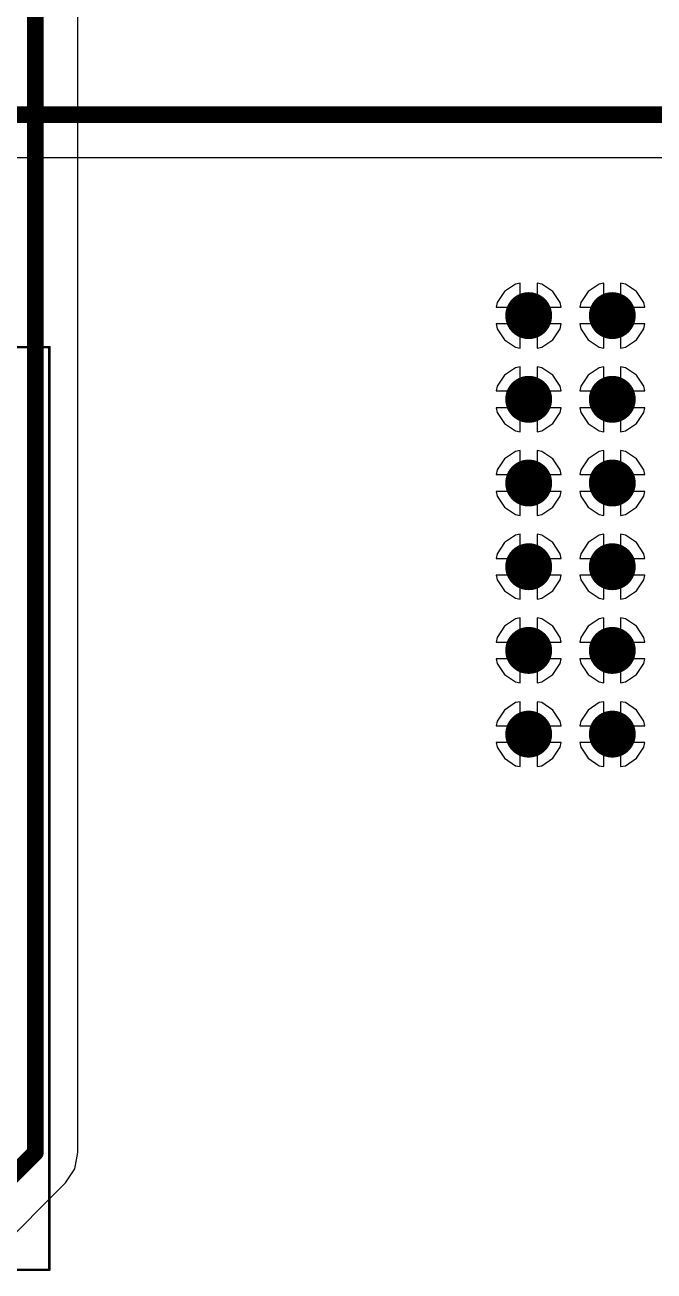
# Model space of a CAD drawing. Header units: millimetres. Extents: x 25 to 374, y 23 to 150.
# Drawn here: x 351.21 to 360.77, y 47.04 to 65.95 of the extents above; entities that cross this region are included whole.
import ezdxf

# ---------------------------------------------------------------- set-up
doc = ezdxf.new("R2010")
doc.units = ezdxf.units.MM
for name, color, linetype in [('BottomLayer', 5, 'Continuous'), ('BottomSolder', 6, 'Continuous'), ('Mechanical1', 6, 'Continuous'), ('MultiLayer', 9, 'Continuous'), ('PadHoleLayer', 156, 'Continuous'), ('TopLayer', 1, 'Continuous'), ('TopSolder', 216, 'Continuous'), ('ViaHoleLayer', 16, 'Continuous')]:
    doc.layers.add(name, color=color, linetype=linetype)

# ---------------------------------------------------------------- blocks, each defined once
blk = doc.blocks.new('MX_SW_3_196')
at = {"layer": 'BottomLayer'}
for points, const_width in [([(-1.016, 0, 1), (1.016, 0, 1)], 2.032), ([(3.185, -2.54, 1), (4.435, -2.54, 1)], 1.25), ([(-3.165, -5.08, 1), (-1.915, -5.08, 1)], 1.25)]:
    blk.add_lwpolyline(points, format="xyb", close=True, dxfattribs=dict(at, const_width=const_width))
at = {"layer": 'BottomSolder'}
for points, const_width in [([(-1.067, 0, 1), (1.067, 0, 1)], 2.134), ([(3.134, -2.54, 1), (4.486, -2.54, 1)], 1.352), ([(-3.216, -5.08, 1), (-1.864, -5.08, 1)], 1.352)]:
    blk.add_lwpolyline(points, format="xyb", close=True, dxfattribs=dict(at, const_width=const_width))
at = {"layer": 'Mechanical1', "const_width": 0.0381}
for points in [[(-7, -7), (-7, 7)], [(-7, 7), (7, 7)], [(7, -7), (7, 7)], [(-7, -7), (7, -7)]]:
    blk.add_lwpolyline(points, dxfattribs=at)
at = {"layer": 'Mechanical1', "const_width": 0.0191}
for points in [[(-7.01, 7, 1), (-6.99, 7, 1)], [(-7.01, 7, 1), (-6.99, 7, 1)], [(6.99, 7, 1), (7.01, 7, 1)], [(6.99, 7, 1), (7.01, 7, 1)], [(-7.01, -7, 1), (-6.99, -7, 1)], [(-7.01, -7, 1), (-6.99, -7, 1)], [(6.99, -7, 1), (7.01, -7, 1)], [(6.99, -7, 1), (7.01, -7, 1)]]:
    blk.add_lwpolyline(points, format="xyb", close=True, dxfattribs=at)
at = {"layer": 'MultiLayer'}
for points, const_width in [([(-1.016, 0, 1), (1.016, 0, 1)], 2.032), ([(3.185, -2.54, 1), (4.435, -2.54, 1)], 1.25), ([(-3.165, -5.08, 1), (-1.915, -5.08, 1)], 1.25)]:
    blk.add_lwpolyline(points, format="xyb", close=True, dxfattribs=dict(at, const_width=const_width))
at = {"layer": 'PadHoleLayer'}
for points, const_width in [([(-1.016, 0, 1), (1.016, 0, 1)], 2.032), ([(3.435, -2.54, 1), (4.185, -2.54, 1)], 0.75), ([(-2.915, -5.08, 1), (-2.165, -5.08, 1)], 0.75)]:
    blk.add_lwpolyline(points, format="xyb", close=True, dxfattribs=dict(at, const_width=const_width))
at = {"layer": 'TopLayer'}
for points, const_width in [([(-1.016, 0, 1), (1.016, 0, 1)], 2.032), ([(3.185, -2.54, 1), (4.435, -2.54, 1)], 1.25), ([(-3.165, -5.08, 1), (-1.915, -5.08, 1)], 1.25)]:
    blk.add_lwpolyline(points, format="xyb", close=True, dxfattribs=dict(at, const_width=const_width))
at = {"layer": 'TopSolder'}
for points, const_width in [([(-1.067, 0, 1), (1.067, 0, 1)], 2.134), ([(3.134, -2.54, 1), (4.486, -2.54, 1)], 1.352), ([(-3.216, -5.08, 1), (-1.864, -5.08, 1)], 1.352)]:
    blk.add_lwpolyline(points, format="xyb", close=True, dxfattribs=dict(at, const_width=const_width))

msp = doc.modelspace()

# ---------------------------------------------------------------- linework, layer by layer
at = {"layer": 'BottomLayer'}
for p, q in [((332.798, 63.942), (369.151, 63.942)), ((358.666, 62.02), (358.498, 61.908)), ((358.737, 62.034), (358.666, 62.02)), ((358.737, 61.669), (358.737, 62.034)), ((359.062, 62.02), (358.991, 62.034)), ((358.991, 62.034), (358.991, 61.669)), ((359.23, 61.908), (359.062, 62.02)), ((359.936, 62.02), (359.768, 61.908)), ((360.007, 62.034), (359.936, 62.02)), ((360.007, 61.669), (360.007, 62.034)), ((360.332, 62.02), (360.261, 62.034)), ((360.261, 62.034), (360.261, 61.669)), ((360.5, 61.908), (360.332, 62.02)), ((358.498, 61.908), (358.385, 61.74)), ((359.342, 61.74), (359.23, 61.908)), ((359.768, 61.908), (359.655, 61.74)), ((360.612, 61.74), (360.5, 61.908)), ((358.385, 61.74), (358.371, 61.669)), ((358.371, 61.669), (358.737, 61.669)), ((358.991, 61.669), (359.357, 61.669)), ((359.357, 61.669), (359.342, 61.74)), ((359.655, 61.74), (359.641, 61.669)), ((359.641, 61.669), (360.007, 61.669)), ((360.261, 61.669), (360.627, 61.669)), ((360.627, 61.669), (360.612, 61.74)), ((358.737, 61.415), (358.371, 61.415)), ((358.371, 61.415), (358.385, 61.343)), ((358.385, 61.343), (358.498, 61.175)), ((358.737, 61.049), (358.737, 61.415)), ((359.357, 61.415), (358.991, 61.415)), ((358.991, 61.415), (358.991, 61.049)), ((359.23, 61.175), (359.342, 61.343)), ((359.342, 61.343), (359.357, 61.415)), ((360.007, 61.415), (359.641, 61.415)), ((359.641, 61.415), (359.655, 61.343)), ((359.655, 61.343), (359.768, 61.175)), ((360.007, 61.049), (360.007, 61.415)), ((360.627, 61.415), (360.261, 61.415)), ((360.261, 61.415), (360.261, 61.049)), ((360.5, 61.175), (360.612, 61.343)), ((360.612, 61.343), (360.627, 61.415)), ((358.498, 61.175), (358.666, 61.063)), ((359.062, 61.063), (359.23, 61.175)), ((359.768, 61.175), (359.936, 61.063)), ((360.332, 61.063), (360.5, 61.175)), ((358.666, 61.063), (358.737, 61.049)), ((358.991, 61.049), (359.062, 61.063)), ((359.936, 61.063), (360.007, 61.049)), ((360.261, 61.049), (360.332, 61.063)), ((358.666, 60.75), (358.498, 60.638)), ((358.737, 60.764), (358.666, 60.75)), ((358.737, 60.399), (358.737, 60.764)), ((359.062, 60.75), (358.991, 60.764)), ((358.991, 60.764), (358.991, 60.399)), ((359.23, 60.638), (359.062, 60.75)), ((359.936, 60.75), (359.768, 60.638)), ((360.007, 60.764), (359.936, 60.75)), ((360.007, 60.399), (360.007, 60.764)), ((360.332, 60.75), (360.261, 60.764)), ((360.261, 60.764), (360.261, 60.399)), ((360.5, 60.638), (360.332, 60.75)), ((358.498, 60.638), (358.385, 60.47)), ((359.342, 60.47), (359.23, 60.638)), ((359.768, 60.638), (359.655, 60.47)), ((360.612, 60.47), (360.5, 60.638)), ((358.385, 60.47), (358.371, 60.399)), ((358.371, 60.399), (358.737, 60.399)), ((358.991, 60.399), (359.357, 60.399)), ((359.357, 60.399), (359.342, 60.47)), ((359.655, 60.47), (359.641, 60.399)), ((359.641, 60.399), (360.007, 60.399)), ((360.261, 60.399), (360.627, 60.399)), ((360.627, 60.399), (360.612, 60.47)), ((358.737, 60.145), (358.371, 60.145)), ((358.371, 60.145), (358.385, 60.073)), ((358.737, 59.779), (358.737, 60.145)), ((359.357, 60.145), (358.991, 60.145)), ((358.991, 60.145), (358.991, 59.779)), ((359.342, 60.073), (359.357, 60.145)), ((360.007, 60.145), (359.641, 60.145)), ((359.641, 60.145), (359.655, 60.073)), ((360.007, 59.779), (360.007, 60.145)), ((360.627, 60.145), (360.261, 60.145)), ((360.261, 60.145), (360.261, 59.779)), ((360.612, 60.073), (360.627, 60.145)), ((358.385, 60.073), (358.498, 59.905)), ((359.23, 59.905), (359.342, 60.073)), ((359.655, 60.073), (359.768, 59.905)), ((360.5, 59.905), (360.612, 60.073)), ((358.498, 59.905), (358.666, 59.793)), ((358.666, 59.793), (358.737, 59.779)), ((358.991, 59.779), (359.062, 59.793)), ((359.062, 59.793), (359.23, 59.905)), ((359.768, 59.905), (359.936, 59.793)), ((359.936, 59.793), (360.007, 59.779)), ((360.261, 59.779), (360.332, 59.793)), ((360.332, 59.793), (360.5, 59.905)), ((358.666, 59.48), (358.498, 59.368)), ((358.737, 59.494), (358.666, 59.48)), ((358.737, 59.129), (358.737, 59.494)), ((359.062, 59.48), (358.991, 59.494)), ((358.991, 59.494), (358.991, 59.129)), ((359.23, 59.368), (359.062, 59.48)), ((359.936, 59.48), (359.768, 59.368)), ((360.007, 59.494), (359.936, 59.48)), ((360.007, 59.129), (360.007, 59.494)), ((360.332, 59.48), (360.261, 59.494)), ((360.261, 59.494), (360.261, 59.129)), ((360.5, 59.368), (360.332, 59.48)), ((358.385, 59.2), (358.371, 59.129)), ((358.498, 59.368), (358.385, 59.2)), ((359.342, 59.2), (359.23, 59.368)), ((359.357, 59.129), (359.342, 59.2)), ((359.655, 59.2), (359.641, 59.129)), ((359.768, 59.368), (359.655, 59.2)), ((360.612, 59.2), (360.5, 59.368)), ((360.627, 59.129), (360.612, 59.2)), ((358.371, 59.129), (358.737, 59.129)), ((358.991, 59.129), (359.357, 59.129)), ((359.641, 59.129), (360.007, 59.129)), ((360.261, 59.129), (360.627, 59.129)), ((358.737, 58.875), (358.371, 58.875)), ((358.371, 58.875), (358.385, 58.803)), ((358.385, 58.803), (358.498, 58.635)), ((358.737, 58.509), (358.737, 58.875)), ((359.357, 58.875), (358.991, 58.875)), ((358.991, 58.875), (358.991, 58.509)), ((359.23, 58.635), (359.342, 58.803)), ((359.342, 58.803), (359.357, 58.875)), ((360.007, 58.875), (359.641, 58.875)), ((359.641, 58.875), (359.655, 58.803)), ((359.655, 58.803), (359.768, 58.635)), ((360.007, 58.509), (360.007, 58.875)), ((360.627, 58.875), (360.261, 58.875)), ((360.261, 58.875), (360.261, 58.509)), ((360.5, 58.635), (360.612, 58.803)), ((360.612, 58.803), (360.627, 58.875)), ((358.498, 58.635), (358.666, 58.523)), ((359.062, 58.523), (359.23, 58.635)), ((359.768, 58.635), (359.936, 58.523)), ((360.332, 58.523), (360.5, 58.635)), ((358.666, 58.523), (358.737, 58.509)), ((358.991, 58.509), (359.062, 58.523)), ((359.936, 58.523), (360.007, 58.509)), ((360.261, 58.509), (360.332, 58.523)), ((358.498, 58.098), (358.385, 57.93)), ((358.666, 58.21), (358.498, 58.098)), ((358.737, 58.224), (358.666, 58.21)), ((358.737, 57.859), (358.737, 58.224)), ((359.062, 58.21), (358.991, 58.224)), ((358.991, 58.224), (358.991, 57.859)), ((359.23, 58.098), (359.062, 58.21)), ((359.342, 57.93), (359.23, 58.098)), ((359.768, 58.098), (359.655, 57.93)), ((359.936, 58.21), (359.768, 58.098)), ((360.007, 58.224), (359.936, 58.21)), ((360.007, 57.859), (360.007, 58.224)), ((360.332, 58.21), (360.261, 58.224)), ((360.261, 58.224), (360.261, 57.859)), ((360.5, 58.098), (360.332, 58.21)), ((360.612, 57.93), (360.5, 58.098)), ((358.385, 57.93), (358.371, 57.859)), ((358.371, 57.859), (358.737, 57.859)), ((358.991, 57.859), (359.357, 57.859)), ((359.357, 57.859), (359.342, 57.93)), ((359.655, 57.93), (359.641, 57.859)), ((359.641, 57.859), (360.007, 57.859)), ((360.261, 57.859), (360.627, 57.859)), ((360.627, 57.859), (360.612, 57.93)), ((358.737, 57.605), (358.371, 57.605)), ((358.371, 57.605), (358.385, 57.533)), ((358.385, 57.533), (358.498, 57.365)), ((358.737, 57.239), (358.737, 57.605)), ((359.357, 57.605), (358.991, 57.605)), ((358.991, 57.605), (358.991, 57.239)), ((359.23, 57.365), (359.342, 57.533)), ((359.342, 57.533), (359.357, 57.605)), ((360.007, 57.605), (359.641, 57.605)), ((359.641, 57.605), (359.655, 57.533)), ((359.655, 57.533), (359.768, 57.365)), ((360.007, 57.239), (360.007, 57.605)), ((360.627, 57.605), (360.261, 57.605)), ((360.261, 57.605), (360.261, 57.239)), ((360.5, 57.365), (360.612, 57.533)), ((360.612, 57.533), (360.627, 57.605)), ((358.498, 57.365), (358.666, 57.253)), ((359.062, 57.253), (359.23, 57.365)), ((359.768, 57.365), (359.936, 57.253)), ((360.332, 57.253), (360.5, 57.365)), ((358.666, 57.253), (358.737, 57.239)), ((358.991, 57.239), (359.062, 57.253)), ((359.936, 57.253), (360.007, 57.239)), ((360.261, 57.239), (360.332, 57.253)), ((358.666, 56.94), (358.498, 56.828)), ((358.737, 56.954), (358.666, 56.94)), ((358.737, 56.589), (358.737, 56.954)), ((359.062, 56.94), (358.991, 56.954)), ((358.991, 56.954), (358.991, 56.589)), ((359.23, 56.828), (359.062, 56.94)), ((359.936, 56.94), (359.768, 56.828)), ((360.007, 56.954), (359.936, 56.94)), ((360.007, 56.589), (360.007, 56.954)), ((360.332, 56.94), (360.261, 56.954)), ((360.261, 56.954), (360.261, 56.589)), ((360.5, 56.828), (360.332, 56.94)), ((358.498, 56.828), (358.385, 56.66)), ((359.342, 56.66), (359.23, 56.828)), ((359.768, 56.828), (359.655, 56.66)), ((360.612, 56.66), (360.5, 56.828)), ((358.385, 56.66), (358.371, 56.589)), ((358.371, 56.589), (358.737, 56.589)), ((358.991, 56.589), (359.357, 56.589)), ((359.357, 56.589), (359.342, 56.66)), ((359.655, 56.66), (359.641, 56.589)), ((359.641, 56.589), (360.007, 56.589)), ((360.261, 56.589), (360.627, 56.589)), ((360.627, 56.589), (360.612, 56.66)), ((358.737, 56.335), (358.371, 56.335)), ((358.371, 56.335), (358.385, 56.263)), ((358.385, 56.263), (358.498, 56.095)), ((358.737, 55.969), (358.737, 56.335)), ((359.357, 56.335), (358.991, 56.335)), ((358.991, 56.335), (358.991, 55.969)), ((359.23, 56.095), (359.342, 56.263)), ((359.342, 56.263), (359.357, 56.335)), ((360.007, 56.335), (359.641, 56.335)), ((359.641, 56.335), (359.655, 56.263)), ((359.655, 56.263), (359.768, 56.095)), ((360.007, 55.969), (360.007, 56.335)), ((360.627, 56.335), (360.261, 56.335)), ((360.261, 56.335), (360.261, 55.969)), ((360.5, 56.095), (360.612, 56.263)), ((360.612, 56.263), (360.627, 56.335)), ((358.498, 56.095), (358.666, 55.983)), ((358.666, 55.983), (358.737, 55.969)), ((358.991, 55.969), (359.062, 55.983)), ((359.062, 55.983), (359.23, 56.095)), ((359.768, 56.095), (359.936, 55.983)), ((359.936, 55.983), (360.007, 55.969)), ((360.261, 55.969), (360.332, 55.983)), ((360.332, 55.983), (360.5, 56.095)), ((358.666, 55.67), (358.498, 55.558)), ((358.737, 55.684), (358.666, 55.67)), ((358.737, 55.319), (358.737, 55.684)), ((359.062, 55.67), (358.991, 55.684)), ((358.991, 55.684), (358.991, 55.319)), ((359.23, 55.558), (359.062, 55.67)), ((359.936, 55.67), (359.768, 55.558)), ((360.007, 55.684), (359.936, 55.67)), ((360.007, 55.319), (360.007, 55.684)), ((360.332, 55.67), (360.261, 55.684)), ((360.261, 55.684), (360.261, 55.319)), ((360.5, 55.558), (360.332, 55.67)), ((358.498, 55.558), (358.385, 55.39)), ((359.342, 55.39), (359.23, 55.558)), ((359.768, 55.558), (359.655, 55.39)), ((360.612, 55.39), (360.5, 55.558)), ((358.385, 55.39), (358.371, 55.319)), ((358.371, 55.319), (358.737, 55.319)), ((358.991, 55.319), (359.357, 55.319)), ((359.357, 55.319), (359.342, 55.39)), ((359.655, 55.39), (359.641, 55.319)), ((359.641, 55.319), (360.007, 55.319)), ((360.261, 55.319), (360.627, 55.319)), ((360.627, 55.319), (360.612, 55.39)), ((358.737, 55.065), (358.371, 55.065)), ((358.371, 55.065), (358.385, 54.993)), ((358.737, 54.699), (358.737, 55.065)), ((359.357, 55.065), (358.991, 55.065)), ((358.991, 55.065), (358.991, 54.699)), ((359.342, 54.993), (359.357, 55.065)), ((360.007, 55.065), (359.641, 55.065)), ((359.641, 55.065), (359.655, 54.993)), ((360.007, 54.699), (360.007, 55.065)), ((360.627, 55.065), (360.261, 55.065)), ((360.261, 55.065), (360.261, 54.699)), ((360.612, 54.993), (360.627, 55.065)), ((358.385, 54.993), (358.498, 54.825)), ((359.23, 54.825), (359.342, 54.993)), ((359.655, 54.993), (359.768, 54.825)), ((360.5, 54.825), (360.612, 54.993)), ((358.498, 54.825), (358.666, 54.713)), ((358.666, 54.713), (358.737, 54.699)), ((358.991, 54.699), (359.062, 54.713)), ((359.062, 54.713), (359.23, 54.825)), ((359.768, 54.825), (359.936, 54.713)), ((359.936, 54.713), (360.007, 54.699)), ((360.261, 54.699), (360.332, 54.713)), ((360.332, 54.713), (360.5, 54.825))]:
    msp.add_line(p, q, dxfattribs=at)
at = {"layer": 'BottomLayer', "const_width": 0.254}
msp.add_lwpolyline([(332.798, 64.59), (369.151, 64.59)], dxfattribs=at)
for points in [[(358.737, 61.542, 1), (358.991, 61.542, 1)], [(360.007, 61.542, 1), (360.261, 61.542, 1)], [(358.737, 60.272, 1), (358.991, 60.272, 1)], [(360.007, 60.272, 1), (360.261, 60.272, 1)], [(358.737, 59.002, 1), (358.991, 59.002, 1)], [(360.007, 59.002, 1), (360.261, 59.002, 1)], [(358.737, 57.732, 1), (358.991, 57.732, 1)], [(360.007, 57.732, 1), (360.261, 57.732, 1)], [(358.737, 56.462, 1), (358.991, 56.462, 1)], [(360.007, 56.462, 1), (360.261, 56.462, 1)], [(358.737, 55.192, 1), (358.991, 55.192, 1)], [(360.007, 55.192, 1), (360.261, 55.192, 1)]]:
    msp.add_lwpolyline(points, format="xyb", close=True, dxfattribs=at)
at = {"layer": 'BottomSolder', "const_width": 0.356}
for points in [[(358.686, 61.542, 1), (359.042, 61.542, 1)], [(359.956, 61.542, 1), (360.312, 61.542, 1)], [(358.686, 60.272, 1), (359.042, 60.272, 1)], [(359.956, 60.272, 1), (360.312, 60.272, 1)], [(358.686, 59.002, 1), (359.042, 59.002, 1)], [(359.956, 59.002, 1), (360.312, 59.002, 1)], [(358.686, 57.732, 1), (359.042, 57.732, 1)], [(359.956, 57.732, 1), (360.312, 57.732, 1)], [(358.686, 56.462, 1), (359.042, 56.462, 1)], [(359.956, 56.462, 1), (360.312, 56.462, 1)], [(358.686, 55.192, 1), (359.042, 55.192, 1)], [(359.956, 55.192, 1), (360.312, 55.192, 1)]]:
    msp.add_lwpolyline(points, format="xyb", close=True, dxfattribs=at)
at = {"layer": 'Mechanical1', "const_width": 0.0127}
for points in [[(337.582, 61.055), (351.582, 61.055)], [(351.582, 47.056), (351.582, 61.055)], [(337.582, 47.056), (351.582, 47.056)]]:
    msp.add_lwpolyline(points, dxfattribs=at)
at = {"layer": 'Mechanical1', "const_width": 0.00635}
for points in [[(351.579, 61.055, 1), (351.585, 61.055, 1)], [(351.579, 61.055, 1), (351.585, 61.055, 1)], [(351.579, 47.056, 1), (351.585, 47.056, 1)], [(351.579, 47.056, 1), (351.585, 47.056, 1)]]:
    msp.add_lwpolyline(points, format="xyb", close=True, dxfattribs=at)
at = {"layer": 'MultiLayer', "const_width": 0.254}
for points in [[(358.737, 61.542, 1), (358.991, 61.542, 1)], [(360.007, 61.542, 1), (360.261, 61.542, 1)], [(358.737, 60.272, 1), (358.991, 60.272, 1)], [(360.007, 60.272, 1), (360.261, 60.272, 1)], [(358.737, 59.002, 1), (358.991, 59.002, 1)], [(360.007, 59.002, 1), (360.261, 59.002, 1)], [(358.737, 57.732, 1), (358.991, 57.732, 1)], [(360.007, 57.732, 1), (360.261, 57.732, 1)], [(358.737, 56.462, 1), (358.991, 56.462, 1)], [(360.007, 56.462, 1), (360.261, 56.462, 1)], [(358.737, 55.192, 1), (358.991, 55.192, 1)], [(360.007, 55.192, 1), (360.261, 55.192, 1)]]:
    msp.add_lwpolyline(points, format="xyb", close=True, dxfattribs=at)
at = {"layer": 'TopLayer'}
for p, q in [((352.018, 48.842), (352.018, 82.492)), ((358.666, 62.02), (358.498, 61.908)), ((358.737, 62.034), (358.666, 62.02)), ((358.737, 61.669), (358.737, 62.034)), ((359.062, 62.02), (358.991, 62.034)), ((358.991, 62.034), (358.991, 61.669)), ((359.23, 61.908), (359.062, 62.02)), ((359.936, 62.02), (359.768, 61.908)), ((360.007, 62.034), (359.936, 62.02)), ((360.007, 61.669), (360.007, 62.034)), ((360.332, 62.02), (360.261, 62.034)), ((360.261, 62.034), (360.261, 61.669)), ((360.5, 61.908), (360.332, 62.02)), ((358.498, 61.908), (358.385, 61.74)), ((359.342, 61.74), (359.23, 61.908)), ((359.768, 61.908), (359.655, 61.74)), ((360.612, 61.74), (360.5, 61.908)), ((358.385, 61.74), (358.371, 61.669)), ((358.371, 61.669), (358.737, 61.669)), ((358.991, 61.669), (359.357, 61.669)), ((359.357, 61.669), (359.342, 61.74)), ((359.655, 61.74), (359.641, 61.669)), ((359.641, 61.669), (360.007, 61.669)), ((360.261, 61.669), (360.627, 61.669)), ((360.627, 61.669), (360.612, 61.74)), ((358.737, 61.415), (358.371, 61.415)), ((358.371, 61.415), (358.385, 61.343)), ((358.385, 61.343), (358.498, 61.175)), ((358.737, 61.049), (358.737, 61.415)), ((359.357, 61.415), (358.991, 61.415)), ((358.991, 61.415), (358.991, 61.049)), ((359.23, 61.175), (359.342, 61.343)), ((359.342, 61.343), (359.357, 61.415)), ((360.007, 61.415), (359.641, 61.415)), ((359.641, 61.415), (359.655, 61.343)), ((359.655, 61.343), (359.768, 61.175)), ((360.007, 61.049), (360.007, 61.415)), ((360.627, 61.415), (360.261, 61.415)), ((360.261, 61.415), (360.261, 61.049)), ((360.5, 61.175), (360.612, 61.343)), ((360.612, 61.343), (360.627, 61.415)), ((358.498, 61.175), (358.666, 61.063)), ((359.062, 61.063), (359.23, 61.175)), ((359.768, 61.175), (359.936, 61.063)), ((360.332, 61.063), (360.5, 61.175)), ((358.666, 61.063), (358.737, 61.049)), ((358.991, 61.049), (359.062, 61.063)), ((359.936, 61.063), (360.007, 61.049)), ((360.261, 61.049), (360.332, 61.063)), ((358.666, 60.75), (358.498, 60.638)), ((358.737, 60.764), (358.666, 60.75)), ((358.737, 60.399), (358.737, 60.764)), ((359.062, 60.75), (358.991, 60.764)), ((358.991, 60.764), (358.991, 60.399)), ((359.23, 60.638), (359.062, 60.75)), ((359.936, 60.75), (359.768, 60.638)), ((360.007, 60.764), (359.936, 60.75)), ((360.007, 60.399), (360.007, 60.764)), ((360.332, 60.75), (360.261, 60.764)), ((360.261, 60.764), (360.261, 60.399)), ((360.5, 60.638), (360.332, 60.75)), ((358.498, 60.638), (358.385, 60.47)), ((359.342, 60.47), (359.23, 60.638)), ((359.768, 60.638), (359.655, 60.47)), ((360.612, 60.47), (360.5, 60.638)), ((358.385, 60.47), (358.371, 60.399)), ((358.371, 60.399), (358.737, 60.399)), ((358.991, 60.399), (359.357, 60.399)), ((359.357, 60.399), (359.342, 60.47)), ((359.655, 60.47), (359.641, 60.399)), ((359.641, 60.399), (360.007, 60.399)), ((360.261, 60.399), (360.627, 60.399)), ((360.627, 60.399), (360.612, 60.47)), ((358.737, 60.145), (358.371, 60.145)), ((358.371, 60.145), (358.385, 60.073)), ((358.737, 59.779), (358.737, 60.145)), ((359.357, 60.145), (358.991, 60.145)), ((358.991, 60.145), (358.991, 59.779)), ((359.342, 60.073), (359.357, 60.145)), ((360.007, 60.145), (359.641, 60.145)), ((359.641, 60.145), (359.655, 60.073)), ((360.007, 59.779), (360.007, 60.145)), ((360.627, 60.145), (360.261, 60.145)), ((360.261, 60.145), (360.261, 59.779)), ((360.612, 60.073), (360.627, 60.145)), ((358.385, 60.073), (358.498, 59.905)), ((359.23, 59.905), (359.342, 60.073)), ((359.655, 60.073), (359.768, 59.905)), ((360.5, 59.905), (360.612, 60.073)), ((358.498, 59.905), (358.666, 59.793)), ((358.666, 59.793), (358.737, 59.779)), ((358.991, 59.779), (359.062, 59.793)), ((359.062, 59.793), (359.23, 59.905)), ((359.768, 59.905), (359.936, 59.793)), ((359.936, 59.793), (360.007, 59.779)), ((360.261, 59.779), (360.332, 59.793)), ((360.332, 59.793), (360.5, 59.905)), ((358.666, 59.48), (358.498, 59.368)), ((358.737, 59.494), (358.666, 59.48)), ((358.737, 59.129), (358.737, 59.494)), ((359.062, 59.48), (358.991, 59.494)), ((358.991, 59.494), (358.991, 59.129)), ((359.23, 59.368), (359.062, 59.48)), ((359.936, 59.48), (359.768, 59.368)), ((360.007, 59.494), (359.936, 59.48)), ((360.007, 59.129), (360.007, 59.494)), ((360.332, 59.48), (360.261, 59.494)), ((360.261, 59.494), (360.261, 59.129)), ((360.5, 59.368), (360.332, 59.48)), ((358.385, 59.2), (358.371, 59.129)), ((358.498, 59.368), (358.385, 59.2)), ((359.342, 59.2), (359.23, 59.368)), ((359.357, 59.129), (359.342, 59.2)), ((359.655, 59.2), (359.641, 59.129)), ((359.768, 59.368), (359.655, 59.2)), ((360.612, 59.2), (360.5, 59.368)), ((360.627, 59.129), (360.612, 59.2)), ((358.371, 59.129), (358.737, 59.129)), ((358.991, 59.129), (359.357, 59.129)), ((359.641, 59.129), (360.007, 59.129)), ((360.261, 59.129), (360.627, 59.129)), ((358.737, 58.875), (358.371, 58.875)), ((358.371, 58.875), (358.385, 58.803)), ((358.385, 58.803), (358.498, 58.635)), ((358.737, 58.509), (358.737, 58.875)), ((359.357, 58.875), (358.991, 58.875)), ((358.991, 58.875), (358.991, 58.509)), ((359.23, 58.635), (359.342, 58.803)), ((359.342, 58.803), (359.357, 58.875)), ((360.007, 58.875), (359.641, 58.875)), ((359.641, 58.875), (359.655, 58.803)), ((359.655, 58.803), (359.768, 58.635)), ((360.007, 58.509), (360.007, 58.875)), ((360.627, 58.875), (360.261, 58.875)), ((360.261, 58.875), (360.261, 58.509)), ((360.5, 58.635), (360.612, 58.803)), ((360.612, 58.803), (360.627, 58.875)), ((358.498, 58.635), (358.666, 58.523)), ((359.062, 58.523), (359.23, 58.635)), ((359.768, 58.635), (359.936, 58.523)), ((360.332, 58.523), (360.5, 58.635)), ((358.666, 58.523), (358.737, 58.509)), ((358.991, 58.509), (359.062, 58.523)), ((359.936, 58.523), (360.007, 58.509)), ((360.261, 58.509), (360.332, 58.523)), ((358.498, 58.098), (358.385, 57.93)), ((358.666, 58.21), (358.498, 58.098)), ((358.737, 58.224), (358.666, 58.21)), ((358.737, 57.859), (358.737, 58.224)), ((359.062, 58.21), (358.991, 58.224)), ((358.991, 58.224), (358.991, 57.859)), ((359.23, 58.098), (359.062, 58.21)), ((359.342, 57.93), (359.23, 58.098)), ((359.768, 58.098), (359.655, 57.93)), ((359.936, 58.21), (359.768, 58.098)), ((360.007, 58.224), (359.936, 58.21)), ((360.007, 57.859), (360.007, 58.224)), ((360.332, 58.21), (360.261, 58.224)), ((360.261, 58.224), (360.261, 57.859)), ((360.5, 58.098), (360.332, 58.21)), ((360.612, 57.93), (360.5, 58.098)), ((358.385, 57.93), (358.371, 57.859)), ((358.371, 57.859), (358.737, 57.859)), ((358.991, 57.859), (359.357, 57.859)), ((359.357, 57.859), (359.342, 57.93)), ((359.655, 57.93), (359.641, 57.859)), ((359.641, 57.859), (360.007, 57.859)), ((360.261, 57.859), (360.627, 57.859)), ((360.627, 57.859), (360.612, 57.93)), ((358.737, 57.605), (358.371, 57.605)), ((358.371, 57.605), (358.385, 57.533)), ((358.385, 57.533), (358.498, 57.365)), ((358.737, 57.239), (358.737, 57.605)), ((359.357, 57.605), (358.991, 57.605)), ((358.991, 57.605), (358.991, 57.239)), ((359.23, 57.365), (359.342, 57.533)), ((359.342, 57.533), (359.357, 57.605)), ((360.007, 57.605), (359.641, 57.605)), ((359.641, 57.605), (359.655, 57.533)), ((359.655, 57.533), (359.768, 57.365)), ((360.007, 57.239), (360.007, 57.605)), ((360.627, 57.605), (360.261, 57.605)), ((360.261, 57.605), (360.261, 57.239)), ((360.5, 57.365), (360.612, 57.533)), ((360.612, 57.533), (360.627, 57.605)), ((358.498, 57.365), (358.666, 57.253)), ((359.062, 57.253), (359.23, 57.365)), ((359.768, 57.365), (359.936, 57.253)), ((360.332, 57.253), (360.5, 57.365)), ((358.666, 57.253), (358.737, 57.239)), ((358.991, 57.239), (359.062, 57.253)), ((359.936, 57.253), (360.007, 57.239)), ((360.261, 57.239), (360.332, 57.253)), ((358.666, 56.94), (358.498, 56.828)), ((358.737, 56.954), (358.666, 56.94)), ((358.737, 56.589), (358.737, 56.954)), ((359.062, 56.94), (358.991, 56.954)), ((358.991, 56.954), (358.991, 56.589)), ((359.23, 56.828), (359.062, 56.94)), ((359.936, 56.94), (359.768, 56.828)), ((360.007, 56.954), (359.936, 56.94)), ((360.007, 56.589), (360.007, 56.954)), ((360.332, 56.94), (360.261, 56.954)), ((360.261, 56.954), (360.261, 56.589)), ((360.5, 56.828), (360.332, 56.94)), ((358.498, 56.828), (358.385, 56.66)), ((359.342, 56.66), (359.23, 56.828)), ((359.768, 56.828), (359.655, 56.66)), ((360.612, 56.66), (360.5, 56.828)), ((358.385, 56.66), (358.371, 56.589)), ((358.371, 56.589), (358.737, 56.589)), ((358.991, 56.589), (359.357, 56.589)), ((359.357, 56.589), (359.342, 56.66)), ((359.655, 56.66), (359.641, 56.589)), ((359.641, 56.589), (360.007, 56.589)), ((360.261, 56.589), (360.627, 56.589)), ((360.627, 56.589), (360.612, 56.66)), ((358.737, 56.335), (358.371, 56.335)), ((358.371, 56.335), (358.385, 56.263)), ((358.385, 56.263), (358.498, 56.095)), ((358.737, 55.969), (358.737, 56.335)), ((359.357, 56.335), (358.991, 56.335)), ((358.991, 56.335), (358.991, 55.969)), ((359.23, 56.095), (359.342, 56.263)), ((359.342, 56.263), (359.357, 56.335)), ((360.007, 56.335), (359.641, 56.335)), ((359.641, 56.335), (359.655, 56.263)), ((359.655, 56.263), (359.768, 56.095)), ((360.007, 55.969), (360.007, 56.335)), ((360.627, 56.335), (360.261, 56.335)), ((360.261, 56.335), (360.261, 55.969)), ((360.5, 56.095), (360.612, 56.263)), ((360.612, 56.263), (360.627, 56.335)), ((358.498, 56.095), (358.666, 55.983)), ((358.666, 55.983), (358.737, 55.969)), ((358.991, 55.969), (359.062, 55.983)), ((359.062, 55.983), (359.23, 56.095)), ((359.768, 56.095), (359.936, 55.983)), ((359.936, 55.983), (360.007, 55.969)), ((360.261, 55.969), (360.332, 55.983)), ((360.332, 55.983), (360.5, 56.095)), ((358.666, 55.67), (358.498, 55.558)), ((358.737, 55.684), (358.666, 55.67)), ((358.737, 55.319), (358.737, 55.684)), ((359.062, 55.67), (358.991, 55.684)), ((358.991, 55.684), (358.991, 55.319)), ((359.23, 55.558), (359.062, 55.67)), ((359.936, 55.67), (359.768, 55.558)), ((360.007, 55.684), (359.936, 55.67)), ((360.007, 55.319), (360.007, 55.684)), ((360.332, 55.67), (360.261, 55.684)), ((360.261, 55.684), (360.261, 55.319)), ((360.5, 55.558), (360.332, 55.67)), ((358.498, 55.558), (358.385, 55.39)), ((359.342, 55.39), (359.23, 55.558)), ((359.768, 55.558), (359.655, 55.39)), ((360.612, 55.39), (360.5, 55.558)), ((358.385, 55.39), (358.371, 55.319)), ((358.371, 55.319), (358.737, 55.319)), ((358.991, 55.319), (359.357, 55.319)), ((359.357, 55.319), (359.342, 55.39)), ((359.655, 55.39), (359.641, 55.319)), ((359.641, 55.319), (360.007, 55.319)), ((360.261, 55.319), (360.627, 55.319)), ((360.627, 55.319), (360.612, 55.39)), ((358.737, 55.065), (358.371, 55.065)), ((358.371, 55.065), (358.385, 54.993)), ((358.737, 54.699), (358.737, 55.065)), ((359.357, 55.065), (358.991, 55.065)), ((358.991, 55.065), (358.991, 54.699)), ((359.342, 54.993), (359.357, 55.065)), ((360.007, 55.065), (359.641, 55.065)), ((359.641, 55.065), (359.655, 54.993)), ((360.007, 54.699), (360.007, 55.065)), ((360.627, 55.065), (360.261, 55.065)), ((360.261, 55.065), (360.261, 54.699)), ((360.612, 54.993), (360.627, 55.065)), ((358.385, 54.993), (358.498, 54.825)), ((359.23, 54.825), (359.342, 54.993)), ((359.655, 54.993), (359.768, 54.825)), ((360.5, 54.825), (360.612, 54.993)), ((358.498, 54.825), (358.666, 54.713)), ((358.666, 54.713), (358.737, 54.699)), ((358.991, 54.699), (359.062, 54.713)), ((359.062, 54.713), (359.23, 54.825)), ((359.768, 54.825), (359.936, 54.713)), ((359.936, 54.713), (360.007, 54.699)), ((360.261, 54.699), (360.332, 54.713)), ((360.332, 54.713), (360.5, 54.825)), ((351.969, 48.594), (352.018, 48.842)), ((351.829, 48.384), (351.969, 48.594)), ((350.621, 47.176), (351.829, 48.384))]:
    msp.add_line(p, q, dxfattribs=at)
at = {"layer": 'TopLayer', "const_width": 0.254}
for points in [[(351.371, 48.842), (351.371, 83.005)], [(349.974, 47.445), (351.371, 48.842)]]:
    msp.add_lwpolyline(points, dxfattribs=at)
at = {"layer": 'TopLayer'}
for points, const_width in [([(358.737, 61.542, 1), (358.991, 61.542, 1)], 0.254), ([(360.007, 61.542, 1), (360.261, 61.542, 1)], 0.254), ([(358.737, 60.272, 1), (358.991, 60.272, 1)], 0.254), ([(360.007, 60.272, 1), (360.261, 60.272, 1)], 0.254), ([(358.737, 59.002, 1), (358.991, 59.002, 1)], 0.254), ([(360.007, 59.002, 1), (360.261, 59.002, 1)], 0.254), ([(358.737, 57.732, 1), (358.991, 57.732, 1)], 0.254), ([(360.007, 57.732, 1), (360.261, 57.732, 1)], 0.254), ([(358.737, 56.462, 1), (358.991, 56.462, 1)], 0.254), ([(360.007, 56.462, 1), (360.261, 56.462, 1)], 0.254), ([(358.737, 55.192, 1), (358.991, 55.192, 1)], 0.254), ([(360.007, 55.192, 1), (360.261, 55.192, 1)], 0.254), ([(351.307, 48.842, 1), (351.434, 48.842, 1)], 0.127), ([(351.307, 48.842, 1), (351.434, 48.842, 1)], 0.127)]:
    msp.add_lwpolyline(points, format="xyb", close=True, dxfattribs=dict(at, const_width=const_width))
at = {"layer": 'TopSolder', "const_width": 0.356}
for points in [[(358.686, 61.542, 1), (359.042, 61.542, 1)], [(359.956, 61.542, 1), (360.312, 61.542, 1)], [(358.686, 60.272, 1), (359.042, 60.272, 1)], [(359.956, 60.272, 1), (360.312, 60.272, 1)], [(358.686, 59.002, 1), (359.042, 59.002, 1)], [(359.956, 59.002, 1), (360.312, 59.002, 1)], [(358.686, 57.732, 1), (359.042, 57.732, 1)], [(359.956, 57.732, 1), (360.312, 57.732, 1)], [(358.686, 56.462, 1), (359.042, 56.462, 1)], [(359.956, 56.462, 1), (360.312, 56.462, 1)], [(358.686, 55.192, 1), (359.042, 55.192, 1)], [(359.956, 55.192, 1), (360.312, 55.192, 1)]]:
    msp.add_lwpolyline(points, format="xyb", close=True, dxfattribs=at)
at = {"layer": 'ViaHoleLayer', "const_width": 0.127}
for points in [[(358.8, 61.542, 1), (358.927, 61.542, 1)], [(360.07, 61.542, 1), (360.197, 61.542, 1)], [(358.8, 60.272, 1), (358.927, 60.272, 1)], [(360.07, 60.272, 1), (360.197, 60.272, 1)], [(358.8, 59.002, 1), (358.927, 59.002, 1)], [(360.07, 59.002, 1), (360.197, 59.002, 1)], [(358.8, 57.732, 1), (358.927, 57.732, 1)], [(360.07, 57.732, 1), (360.197, 57.732, 1)], [(358.8, 56.462, 1), (358.927, 56.462, 1)], [(360.07, 56.462, 1), (360.197, 56.462, 1)], [(358.8, 55.192, 1), (358.927, 55.192, 1)], [(360.07, 55.192, 1), (360.197, 55.192, 1)]]:
    msp.add_lwpolyline(points, format="xyb", close=True, dxfattribs=at)

# ---------------------------------------------------------------- block references
msp.add_blockref('MX_SW_3_196', (344.584, 54.064))

doc.saveas('drawing.dxf')
